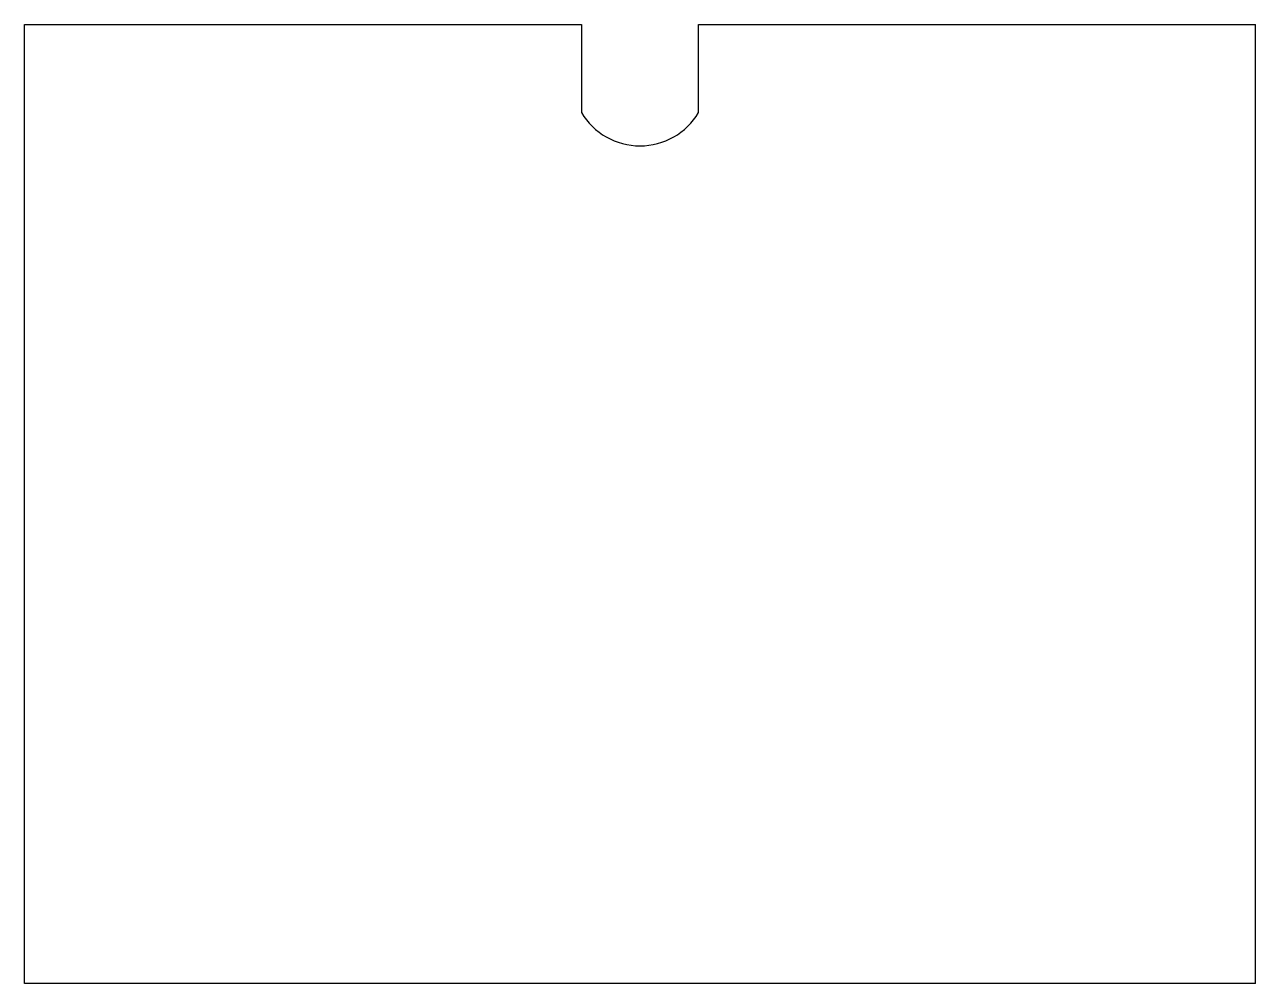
# Model space of a CAD drawing. Extents: x -105 to 105, y -82 to 82.
import ezdxf

# ---------------------------------------------------------------- set-up
doc = ezdxf.new("R2010")
doc.units = 0
doc.layers.add('MODELSKETCH_VISIBLE', color=7, linetype='CONTINUOUS')

msp = doc.modelspace()

# ---------------------------------------------------------------- linework, layer by layer
at = {"layer": 'MODELSKETCH_VISIBLE'}
for p, q in [((-105, -81.75), (-105, 81.75)), ((-105, 81.75), (-10, 81.75)), ((-10, 81.75), (-10, 66.75)), ((10, 81.75), (105, 81.75)), ((10, 66.75), (10, 81.75)), ((105, -81.75), (105, 81.75)), ((105, -81.75), (-105, -81.75))]:
    msp.add_line(p, q, dxfattribs=at)
msp.add_arc((0, 72.74), 11.66, 210.9263, 329.0737, dxfattribs=at)

doc.saveas('drawing.dxf')
